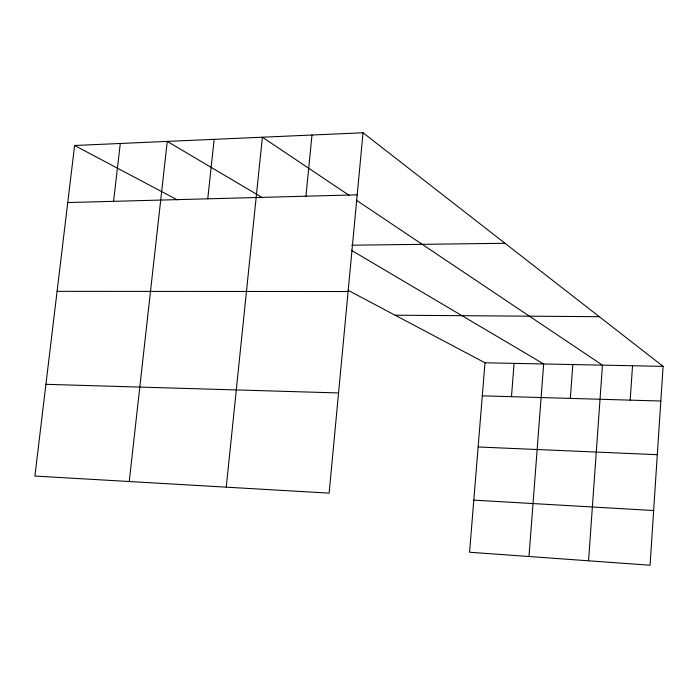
<?xml version="1.0" encoding="UTF-8"?>
<svg xmlns="http://www.w3.org/2000/svg" width="698" height="698" viewBox="0 0 698 698"><rect width="100%" height="100%" fill="white"/><g stroke="black" fill="none" stroke-linecap="round" stroke-linejoin="round"><path stroke-width="1.05" d="M363.047 132.768L329.124 493.137L34.9 476.045L74.607 145.489L363.047 132.768L663.1 366.363L650.056 565.232L469.562 552.231L484.988 362.786L348.162 290.342M630.181 400.137L632.528 365.752M588.554 560.799L602.444 365.141L356.373 200.213M570.327 398.392L572.822 364.548M528.988 556.507L543.663 363.963L351.312 250.233M511.468 396.682L514.094 363.37M305.942 196.199L311.989 135.019M226.257 487.16L262.378 137.209L349.166 195.379M207.751 198.817L214.155 139.338M129.243 481.524L167.258 141.406L262.631 197.796M113.573 201.329L120.283 143.474M67.75 202.551L357.21 194.829M351.696 245.207L505.029 243.297M57.088 291.336L348.101 291.537M395.12 315.199L599.294 316.691M484.988 362.786L663.1 366.363M482.301 395.836L660.823 401.027M45.92 384.319L338.556 392.948M478.13 446.973L657.307 454.695M473.802 500.143L653.642 510.526M74.607 145.489L177.257 199.846"/></g></svg>
